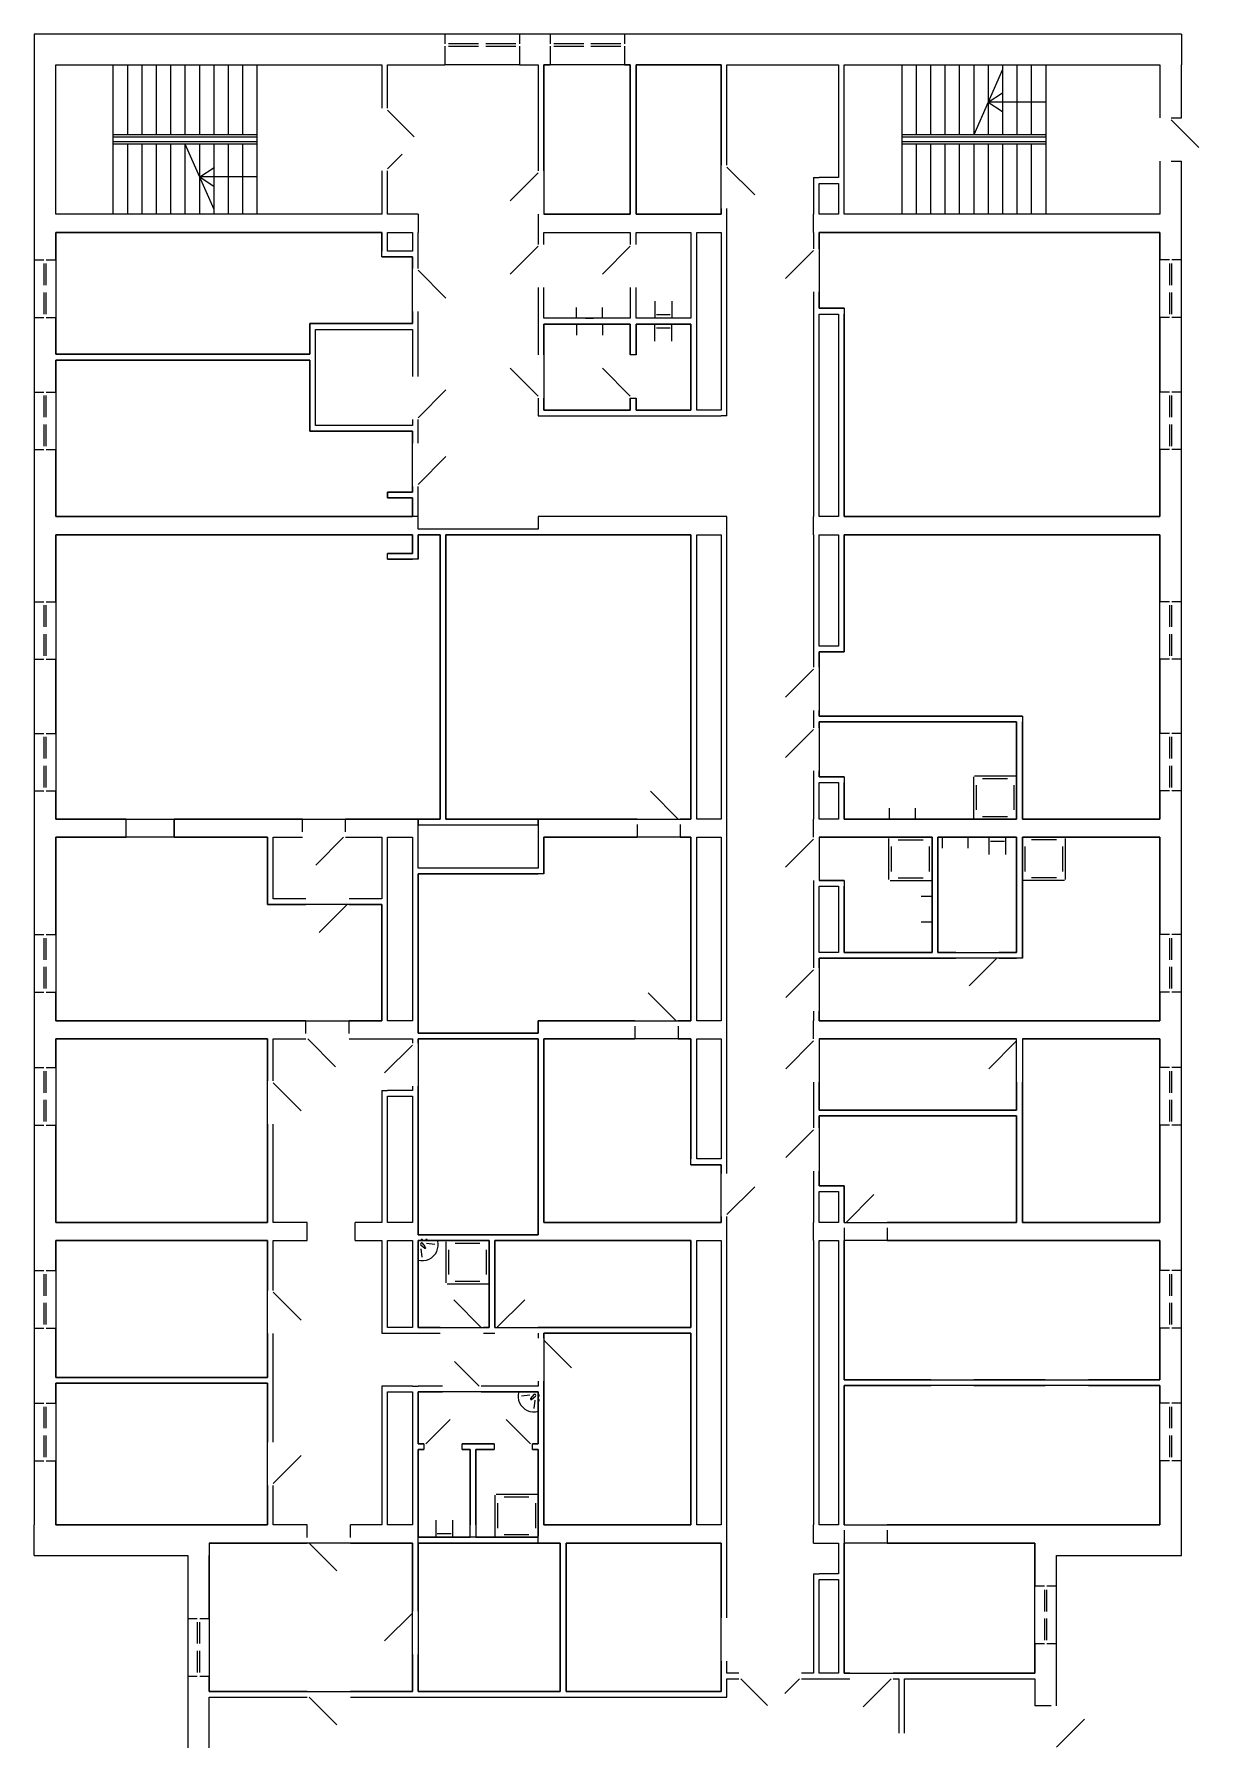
# Model space of a CAD drawing. Header units: millimetres. Extents: x 76266 to 164351, y 25374 to 87314.
# Drawn here: x 124336 to 148601, y 51784 to 87314 of the extents above; entities that cross this region are included whole.
import ezdxf

# ---------------------------------------------------------------- set-up
doc = ezdxf.new("R2010")
doc.units = ezdxf.units.MM
doc.header["$MEASUREMENT"] = 0
for name, color, linetype, lineweight in [('Новый_0_Ном._пера__255', 255, 'Continuous', 18), ('Новый_0_Ном._пера__7', 7, 'Continuous', 18), ('Новый_0_Ном._пера__8', 8, 'Continuous', 18)]:
    doc.layers.add(name, color=color, linetype=linetype, lineweight=lineweight)

msp = doc.modelspace()

# ---------------------------------------------------------------- linework, layer by layer
at = {"layer": 'Новый_0_Ном._пера__255', "color": 255, "linetype": 'Continuous', "lineweight": 18, "flags": 128}
for points in [[(134957, 86674), (134957, 83564), (136755, 83564), (136755, 86674)], [(136875, 86674), (136875, 83564), (138650, 83564), (138650, 86674)], [(124786, 83184), (124786, 80644), (130077, 80644), (130077, 81284), (132217, 81284), (132217, 82674), (131577, 82674), (131577, 83184)], [(147786, 77264), (147786, 83184), (140690, 83184), (140690, 81603), (141210, 81603), (141210, 77264)], [(134957, 81274), (134957, 79484), (136755, 79484), (136755, 79734), (136875, 79734), (136875, 79484), (138020, 79484), (138020, 81274), (136875, 81274), (136875, 80634), (136755, 80634), (136755, 81274)], [(124786, 80524), (124786, 77264), (132217, 77264), (132217, 77654), (131697, 77654), (131697, 77774), (132217, 77774), (132217, 79044), (130077, 79044), (130077, 80524)], [(132795, 70964), (132795, 76884), (132337, 76884), (132337, 76374), (131697, 76374), (131697, 76494), (132217, 76494), (132217, 76884), (124786, 76884), (124786, 70964), (132337, 70964)], [(138020, 70964), (138020, 76884), (134837, 76884), (132915, 76884), (132915, 70964), (134837, 70964)], [(147786, 70964), (147786, 76884), (141210, 76884), (141210, 74448), (140690, 74448), (140690, 73106), (144925, 73106), (144925, 70964)], [(140690, 72986), (140690, 71846), (141210, 71846), (141210, 70964), (144805, 70964), (144805, 72986)], [(131577, 66764), (131577, 69181), (129199, 69181), (129199, 70584), (124786, 70584), (124786, 66764)], [(132337, 69824), (132337, 66764), (132337, 66504), (134837, 66504), (134837, 66764), (138020, 66764), (138020, 70584), (134957, 70584), (134957, 69824)], [(141210, 69684), (141210, 68184), (143045, 68184), (143045, 70584), (140690, 70584), (140690, 69684)], [(144925, 70584), (144925, 68064), (140690, 68064), (140690, 66764), (147786, 66764), (147786, 70584)], [(143165, 70584), (143165, 68184), (144805, 68184), (144805, 70584)], [(124786, 66384), (124786, 62564), (129199, 62564), (129199, 66384)], [(132337, 66384), (132337, 62304), (134837, 62304), (134837, 66384)], [(134957, 66384), (134957, 62564), (138650, 62564), (138650, 63764), (138020, 63764), (138020, 66384)], [(144805, 64903), (144805, 66384), (140690, 66384), (140690, 64903)], [(144925, 66384), (144925, 62564), (147786, 62564), (147786, 66384)], [(144805, 62564), (144805, 64783), (140690, 64783), (140690, 63324), (141210, 63324), (141210, 62564)], [(124786, 62184), (124786, 59334), (129199, 59334), (129199, 62184)], [(132337, 62184), (132337, 60372), (133817, 60372), (133817, 62184)], [(138020, 60372), (138020, 62184), (134957, 62184), (133937, 62184), (133937, 60372)], [(147786, 59284), (147786, 62184), (141210, 62184), (141210, 59284)], [(134957, 60252), (134957, 56264), (138020, 56264), (138020, 60252)], [(124786, 59214), (124786, 56264), (127986, 56264), (129199, 56264), (129199, 59214)], [(132337, 59033), (132337, 57950), (132457, 57950), (132457, 57830), (132337, 57830), (132337, 56004), (133420, 56004), (133420, 57830), (133257, 57830), (133257, 57950), (133917, 57950), (133917, 57830), (133540, 57830), (133540, 56004), (134837, 56004), (134837, 57830), (134717, 57830), (134717, 57950), (134837, 57950), (134837, 59033)], [(147786, 56264), (147786, 59164), (141210, 59164), (141210, 56264), (145186, 56264)], [(127986, 55884), (127986, 52794), (132217, 52794), (132217, 55884)], [(135298, 52794), (135298, 55884), (134837, 55884), (132337, 55884), (132337, 52794)], [(135418, 55884), (135418, 52794), (138650, 52794), (138650, 55884)], [(141210, 55884), (141210, 53174), (145186, 53174), (145186, 55884)]]:
    msp.add_lwpolyline(points, close=True, dxfattribs=at)
at = {"layer": 'Новый_0_Ном._пера__7', "color": 7, "linetype": 'Continuous', "lineweight": 18}
for p, q in [((132895, 87314), (132895, 87114)), ((134445, 87314), (132895, 87314)), ((132895, 87314), (132895, 87114)), ((132895, 87064), (132895, 86674)), ((132895, 87064), (132895, 86674)), ((133595, 87114), (132970, 87114)), ((132970, 87064), (133595, 87064)), ((134370, 87114), (133745, 87114)), ((133745, 87064), (134370, 87064)), ((134445, 87314), (134445, 87114)), ((134445, 87314), (134445, 87114)), ((134445, 87064), (134445, 86674)), ((134445, 87064), (134445, 86674)), ((135085, 87314), (135085, 87114)), ((136635, 87314), (135085, 87314)), ((135085, 87314), (135085, 87114)), ((135085, 87064), (135085, 86674)), ((135085, 87064), (135085, 86674)), ((135785, 87114), (135160, 87114)), ((135160, 87064), (135785, 87064)), ((136560, 87114), (135935, 87114)), ((135935, 87064), (136560, 87064)), ((136635, 87314), (136635, 87114)), ((136635, 87314), (136635, 87114)), ((136635, 87064), (136635, 86674)), ((136635, 87064), (136635, 86674)), ((125986, 83564), (125986, 86674)), ((126286, 85219), (126286, 86674)), ((126286, 85219), (126286, 86579)), ((126586, 85219), (126586, 86674)), ((126586, 85219), (126586, 86579)), ((126886, 85219), (126886, 86674)), ((127186, 85219), (127186, 86674)), ((127186, 85219), (127186, 86579)), ((127486, 85219), (127486, 86674)), ((127786, 85219), (127786, 86674)), ((128086, 85219), (128086, 86674)), ((128386, 85219), (128386, 86674)), ((128386, 85219), (128386, 86579)), ((128686, 85219), (128686, 86674)), ((128986, 83564), (128986, 86674)), ((134445, 86674), (132895, 86674)), ((136635, 86674), (135085, 86674)), ((142410, 86674), (142410, 83564)), ((142710, 86674), (142710, 85219)), ((142710, 86579), (142710, 85219)), ((143010, 86674), (143010, 85219)), ((143010, 86579), (143010, 85219)), ((143310, 86674), (143310, 85219)), ((143610, 86674), (143610, 85219)), ((143610, 86579), (143610, 85219)), ((143910, 86674), (143910, 85219)), ((144510, 86579), (143910, 85219)), ((144210, 86674), (144210, 85219)), ((144510, 86674), (144510, 85219)), ((144810, 86674), (144810, 85219)), ((144810, 86579), (144810, 85219)), ((145110, 86674), (145110, 85219)), ((145410, 86674), (145410, 83564)), ((144210, 85899), (144510, 86094)), ((131697, 85729), (132254, 85172)), ((145410, 85899), (144210, 85899)), ((144210, 85899), (144510, 85703)), ((148021, 85569), (148236, 85569)), ((148021, 85569), (148236, 85569)), ((148021, 85569), (148236, 85569)), ((148021, 85529), (148601, 84949)), ((128986, 85219), (125986, 85219)), ((128986, 85169), (125986, 85169)), ((128986, 85069), (125986, 85069)), ((128986, 85019), (125986, 85019)), ((126286, 83659), (126286, 85019)), ((126286, 83564), (126286, 85019)), ((126586, 83659), (126586, 85019)), ((126586, 83564), (126586, 85019)), ((126886, 83564), (126886, 85019)), ((127186, 83659), (127186, 85019)), ((127186, 83564), (127186, 85019)), ((127486, 83564), (127486, 85019)), ((128086, 83659), (127486, 85019)), ((127786, 83564), (127786, 85019)), ((128086, 83564), (128086, 85019)), ((128386, 83659), (128386, 85019)), ((128386, 83564), (128386, 85019)), ((128686, 83564), (128686, 85019)), ((145410, 85219), (142410, 85219)), ((145410, 85169), (142410, 85169)), ((145410, 85069), (142410, 85069)), ((145410, 85019), (142410, 85019)), ((142710, 85019), (142710, 83659)), ((142710, 85019), (142710, 83564)), ((143010, 85019), (143010, 83659)), ((143010, 85019), (143010, 83564)), ((143310, 85019), (143310, 83564)), ((143610, 85019), (143610, 83659)), ((143610, 85019), (143610, 83564)), ((143910, 85019), (143910, 83564)), ((144210, 85019), (144210, 83564)), ((144510, 85019), (144510, 83564)), ((144810, 85019), (144810, 83659)), ((144810, 85019), (144810, 83564)), ((145110, 85019), (145110, 83564)), ((131697, 84509), (132002, 84814)), ((148021, 84669), (148236, 84669)), ((148021, 84669), (148236, 84669)), ((148021, 84669), (148236, 84669)), ((127786, 84339), (128086, 84534)), ((128986, 84339), (127786, 84339)), ((127786, 84339), (128086, 84143)), ((134837, 84424), (134257, 83844)), ((138770, 84544), (139350, 83964)), ((138770, 83184), (138770, 83564)), ((138770, 83184), (138770, 83564)), ((140570, 83184), (140570, 83564)), ((140570, 83184), (140570, 83564)), ((134837, 82894), (134257, 82314)), ((136755, 82894), (136175, 82314)), ((140570, 82804), (139990, 82224)), ((124336, 82609), (124536, 82609)), ((124336, 82609), (124336, 81409)), ((124336, 82609), (124536, 82609)), ((124536, 82534), (124536, 82084)), ((124586, 82609), (124786, 82609)), ((124586, 82609), (124786, 82609)), ((124586, 82084), (124586, 82534)), ((124786, 82609), (124786, 81409)), ((147986, 82609), (147786, 82609)), ((147786, 81409), (147786, 82609)), ((147986, 82609), (147786, 82609)), ((147986, 82534), (147986, 82084)), ((148236, 82609), (148036, 82609)), ((148236, 82609), (148036, 82609)), ((148036, 82084), (148036, 82534)), ((148236, 81409), (148236, 82609)), ((132337, 82394), (132916, 81814)), ((124536, 81934), (124536, 81484)), ((124586, 81484), (124586, 81934)), ((137269, 81750), (137269, 81394)), ((137619, 81750), (137619, 81394)), ((147986, 81934), (147986, 81484)), ((148036, 81484), (148036, 81934)), ((124336, 81409), (124536, 81409)), ((124336, 81409), (124536, 81409)), ((124586, 81409), (124786, 81409)), ((124586, 81409), (124786, 81409)), ((135636, 81394), (135636, 81622)), ((136176, 81394), (135636, 81394)), ((135821, 81394), (135991, 81394)), ((136176, 81394), (136176, 81622)), ((137619, 81394), (137269, 81394)), ((137299, 81472), (137589, 81472)), ((147986, 81409), (147786, 81409)), ((147986, 81409), (147786, 81409)), ((148236, 81409), (148036, 81409)), ((148236, 81409), (148036, 81409)), ((136176, 81274), (135636, 81274)), ((135636, 81274), (135636, 81045)), ((135821, 81274), (135991, 81274)), ((136176, 81274), (136176, 81045)), ((137619, 81274), (137269, 81274)), ((137269, 80918), (137269, 81274)), ((137299, 81196), (137589, 81196)), ((137619, 80918), (137619, 81274)), ((134837, 79774), (134257, 80354)), ((136755, 79774), (136175, 80354)), ((124336, 79859), (124536, 79859)), ((124336, 79859), (124336, 78659)), ((124336, 79859), (124536, 79859)), ((124536, 79784), (124536, 79334)), ((124586, 79859), (124786, 79859)), ((124586, 79859), (124786, 79859)), ((124586, 79334), (124586, 79784)), ((124786, 79859), (124786, 78659)), ((132337, 79324), (132916, 79904)), ((147986, 79859), (147786, 79859)), ((147786, 78659), (147786, 79859)), ((147986, 79859), (147786, 79859)), ((147986, 79784), (147986, 79334)), ((148236, 79859), (148036, 79859)), ((148236, 79859), (148036, 79859)), ((148036, 79334), (148036, 79784)), ((148236, 78659), (148236, 79859)), ((124536, 79184), (124536, 78734)), ((124586, 78734), (124586, 79184)), ((147986, 79184), (147986, 78734)), ((148036, 78734), (148036, 79184)), ((124336, 78659), (124536, 78659)), ((124336, 78659), (124536, 78659)), ((124586, 78659), (124786, 78659)), ((124586, 78659), (124786, 78659)), ((147986, 78659), (147786, 78659)), ((147986, 78659), (147786, 78659)), ((148236, 78659), (148036, 78659)), ((148236, 78659), (148036, 78659)), ((132337, 77934), (132916, 78514)), ((138770, 76884), (138770, 77264)), ((138770, 76884), (138770, 77264)), ((140570, 76884), (140570, 77264)), ((140570, 76884), (140570, 77264)), ((132795, 76114), (132795, 72134)), ((132915, 72134), (132915, 76114)), ((124336, 75491), (124536, 75491)), ((124336, 75491), (124336, 74291)), ((124336, 75491), (124536, 75491)), ((124536, 75416), (124536, 74966)), ((124586, 75491), (124786, 75491)), ((124586, 75491), (124786, 75491)), ((124586, 74966), (124586, 75416)), ((124786, 75491), (124786, 74291)), ((147986, 75491), (147786, 75491)), ((147786, 74291), (147786, 75491)), ((147986, 75491), (147786, 75491)), ((147986, 75416), (147986, 74966)), ((148236, 75491), (148036, 75491)), ((148236, 75491), (148036, 75491)), ((148036, 74966), (148036, 75416)), ((148236, 74291), (148236, 75491)), ((124536, 74816), (124536, 74366)), ((124586, 74366), (124586, 74816)), ((147986, 74816), (147986, 74366)), ((148036, 74366), (148036, 74816)), ((124336, 74291), (124536, 74291)), ((124336, 74291), (124536, 74291)), ((124586, 74291), (124786, 74291)), ((124586, 74291), (124786, 74291)), ((147986, 74291), (147786, 74291)), ((147986, 74291), (147786, 74291)), ((148236, 74291), (148036, 74291)), ((148236, 74291), (148036, 74291)), ((140570, 74086), (139990, 73506)), ((124336, 72749), (124536, 72749)), ((124336, 72749), (124336, 71549)), ((124336, 72749), (124536, 72749)), ((124536, 72674), (124536, 72224)), ((124586, 72749), (124786, 72749)), ((124586, 72749), (124786, 72749)), ((124586, 72224), (124586, 72674)), ((124786, 72749), (124786, 71549)), ((140570, 72826), (139990, 72246)), ((147986, 72749), (147786, 72749)), ((147786, 71549), (147786, 72749)), ((147986, 72749), (147786, 72749)), ((147986, 72674), (147986, 72224)), ((148236, 72749), (148036, 72749)), ((148236, 72749), (148036, 72749)), ((148036, 72224), (148036, 72674)), ((148236, 71549), (148236, 72749)), ((124536, 72074), (124536, 71624)), ((124586, 71624), (124586, 72074)), ((147986, 72074), (147986, 71624)), ((148036, 71624), (148036, 72074)), ((124336, 71549), (124536, 71549)), ((124336, 71549), (124536, 71549)), ((124586, 71549), (124786, 71549)), ((124586, 71549), (124786, 71549)), ((137756, 70964), (137176, 71544)), ((147986, 71549), (147786, 71549)), ((147986, 71549), (147786, 71549)), ((148236, 71549), (148036, 71549)), ((148236, 71549), (148036, 71549)), ((142156, 70964), (142156, 71192)), ((142696, 70964), (142696, 71192)), ((126251, 70584), (126251, 70964)), ((126251, 70584), (126251, 70964)), ((126251, 70964), (127251, 70964)), ((126251, 70584), (126251, 70964)), ((127251, 70584), (127251, 70964)), ((127251, 70584), (127251, 70964)), ((127251, 70964), (127251, 70584)), ((129925, 70699), (129925, 70964)), ((129925, 70699), (129925, 70964)), ((129925, 70699), (129925, 70964)), ((130825, 70699), (130825, 70964)), ((130825, 70699), (130825, 70964)), ((130825, 70699), (130825, 70964)), ((136896, 70849), (136896, 70584)), ((136896, 70849), (136896, 70584)), ((136896, 70849), (136896, 70584)), ((137796, 70849), (137796, 70584)), ((137796, 70849), (137796, 70584)), ((137796, 70849), (137796, 70584)), ((138770, 70584), (138770, 70964)), ((138770, 70584), (138770, 70964)), ((140570, 70584), (140570, 70964)), ((140570, 70584), (140570, 70964)), ((142156, 70964), (142696, 70964)), ((142511, 70964), (142341, 70964)), ((127251, 70584), (126251, 70584)), ((130785, 70584), (130205, 70004)), ((140570, 70544), (139990, 69964)), ((143790, 70584), (143250, 70584)), ((143250, 70584), (143250, 70355)), ((143435, 70584), (143605, 70584)), ((143790, 70584), (143790, 70355)), ((144580, 70584), (144230, 70584)), ((144230, 70228), (144230, 70584)), ((144260, 70506), (144550, 70506)), ((144580, 70228), (144580, 70584)), ((143045, 69353), (142817, 69353)), ((143045, 68813), (143045, 69353)), ((130858, 69181), (130278, 68601)), ((143045, 69168), (143045, 68998)), ((143045, 68813), (142817, 68813)), ((124336, 68559), (124536, 68559)), ((124336, 68559), (124336, 67359)), ((124336, 68559), (124536, 68559)), ((124536, 68484), (124536, 68034)), ((124586, 68559), (124786, 68559)), ((124586, 68559), (124786, 68559)), ((124586, 68034), (124586, 68484)), ((124786, 68559), (124786, 67359)), ((147986, 68559), (147786, 68559)), ((147786, 67359), (147786, 68559)), ((147986, 68559), (147786, 68559)), ((147986, 68484), (147986, 68034)), ((148236, 68559), (148036, 68559)), ((148236, 68559), (148036, 68559)), ((148036, 68034), (148036, 68484)), ((148236, 67359), (148236, 68559)), ((124536, 67884), (124536, 67434)), ((124586, 67434), (124586, 67884)), ((144395, 68069), (143815, 67489)), ((147986, 67884), (147986, 67434)), ((148036, 67434), (148036, 67884)), ((140575, 67824), (139995, 67244)), ((124336, 67359), (124536, 67359)), ((124336, 67359), (124536, 67359)), ((124586, 67359), (124786, 67359)), ((124586, 67359), (124786, 67359)), ((137710, 66764), (137130, 67344)), ((147986, 67359), (147786, 67359)), ((147986, 67359), (147786, 67359)), ((148236, 67359), (148036, 67359)), ((148236, 67359), (148036, 67359)), ((129998, 66499), (129998, 66764)), ((129998, 66499), (129998, 66764)), ((129998, 66499), (129998, 66764)), ((130898, 66499), (130898, 66764)), ((130898, 66499), (130898, 66764)), ((130898, 66499), (130898, 66764)), ((136850, 66649), (136850, 66384)), ((136850, 66649), (136850, 66384)), ((136850, 66649), (136850, 66384)), ((137750, 66649), (137750, 66384)), ((137750, 66649), (137750, 66384)), ((137750, 66649), (137750, 66384)), ((138770, 66384), (138770, 66764)), ((138770, 66384), (138770, 66764)), ((140570, 66384), (140570, 66764)), ((140570, 66384), (140570, 66764)), ((130038, 66384), (130618, 65804)), ((132217, 66257), (131637, 65677)), ((140575, 66344), (139995, 65764)), ((144805, 66344), (144225, 65764)), ((124336, 65789), (124536, 65789)), ((124336, 65789), (124336, 64589)), ((124336, 65789), (124536, 65789)), ((124586, 65789), (124786, 65789)), ((124586, 65789), (124786, 65789)), ((124786, 65789), (124786, 64589)), ((147986, 65789), (147786, 65789)), ((147786, 64589), (147786, 65789)), ((147986, 65789), (147786, 65789)), ((148236, 65789), (148036, 65789)), ((148236, 65789), (148036, 65789)), ((148236, 64589), (148236, 65789)), ((124536, 65714), (124536, 65264)), ((124586, 65264), (124586, 65714)), ((129319, 65468), (129899, 64888)), ((147986, 65714), (147986, 65264)), ((148036, 65264), (148036, 65714)), ((124536, 65114), (124536, 64664)), ((124586, 64664), (124586, 65114)), ((147986, 65114), (147986, 64664)), ((148036, 64664), (148036, 65114)), ((124336, 64589), (124536, 64589)), ((124336, 64589), (124536, 64589)), ((124586, 64589), (124786, 64589)), ((124586, 64589), (124786, 64589)), ((140575, 64493), (139995, 63914)), ((147986, 64589), (147786, 64589)), ((147986, 64589), (147786, 64589)), ((148236, 64589), (148036, 64589)), ((148236, 64589), (148036, 64589)), ((138770, 62724), (139350, 63304)), ((141250, 62564), (141830, 63144)), ((130027, 62184), (130027, 62564)), ((130027, 62184), (130027, 62564)), ((131027, 62184), (131027, 62564)), ((131027, 62184), (131027, 62564)), ((138770, 62184), (138770, 62564)), ((138770, 62184), (138770, 62564)), ((140570, 62184), (140570, 62564)), ((140570, 62184), (140570, 62564)), ((141210, 62449), (141210, 62184)), ((141210, 62449), (141210, 62184)), ((141210, 62449), (141210, 62184)), ((142110, 62449), (142110, 62184)), ((142110, 62449), (142110, 62184)), ((142110, 62449), (142110, 62184)), ((132417, 61836), (132400, 62010)), ((132685, 62103), (132510, 62120)), ((124336, 61559), (124536, 61559)), ((124336, 61559), (124336, 60359)), ((124336, 61559), (124536, 61559)), ((124536, 61484), (124536, 61034)), ((124586, 61559), (124786, 61559)), ((124586, 61559), (124786, 61559)), ((124586, 61034), (124586, 61484)), ((124786, 61559), (124786, 60359)), ((147986, 61559), (147786, 61559)), ((147786, 60359), (147786, 61559)), ((147986, 61559), (147786, 61559)), ((147986, 61484), (147986, 61034)), ((148236, 61559), (148036, 61559)), ((148236, 61559), (148036, 61559)), ((148036, 61034), (148036, 61484)), ((148236, 60359), (148236, 61559)), ((124536, 60884), (124536, 60434)), ((124586, 60434), (124586, 60884)), ((129319, 61107), (129899, 60528)), ((133657, 60367), (133077, 60947)), ((133977, 60372), (134556, 60952)), ((147986, 60884), (147986, 60434)), ((148036, 60434), (148036, 60884)), ((124336, 60359), (124536, 60359)), ((124336, 60359), (124536, 60359)), ((124586, 60359), (124786, 60359)), ((124586, 60359), (124786, 60359)), ((134952, 60113), (135531, 59533)), ((147986, 60359), (147786, 60359)), ((147986, 60359), (147786, 60359)), ((148236, 60359), (148036, 60359)), ((148236, 60359), (148036, 60359)), ((133607, 59153), (133097, 59662)), ((143014, 59284), (146302, 59284)), ((146302, 59164), (143014, 59164)), ((124336, 58799), (124536, 58799)), ((124336, 58799), (124336, 57599)), ((124336, 58799), (124536, 58799)), ((124536, 58724), (124536, 58274)), ((124586, 58799), (124786, 58799)), ((124586, 58799), (124786, 58799)), ((124586, 58274), (124586, 58724)), ((124786, 58799), (124786, 57599)), ((134488, 58952), (134663, 58969)), ((134756, 58684), (134773, 58859)), ((147986, 58799), (147786, 58799)), ((147786, 57599), (147786, 58799)), ((147986, 58799), (147786, 58799)), ((147986, 58724), (147986, 58274)), ((148236, 58799), (148036, 58799)), ((148236, 58799), (148036, 58799)), ((148036, 58274), (148036, 58724)), ((148236, 57599), (148236, 58799)), ((132497, 57950), (133006, 58459)), ((134677, 57950), (134167, 58459)), ((124536, 58124), (124536, 57674)), ((124586, 57674), (124586, 58124)), ((147986, 58124), (147986, 57674)), ((148036, 57674), (148036, 58124)), ((124336, 57599), (124536, 57599)), ((124336, 57599), (124536, 57599)), ((124586, 57599), (124786, 57599)), ((124586, 57599), (124786, 57599)), ((129319, 57125), (129899, 57704)), ((147986, 57599), (147786, 57599)), ((147986, 57599), (147786, 57599)), ((148236, 57599), (148036, 57599)), ((148236, 57599), (148036, 57599)), ((130027, 55999), (130027, 56264)), ((130027, 55999), (130027, 56264)), ((130027, 55999), (130027, 56264)), ((130927, 55999), (130927, 56264)), ((130927, 55999), (130927, 56264)), ((130927, 55999), (130927, 56264)), ((132337, 55884), (132337, 56264)), ((132337, 55884), (132337, 56264)), ((132703, 56360), (132703, 56004)), ((133053, 56360), (133053, 56004)), ((134837, 55884), (134837, 56264)), ((134837, 55884), (134837, 56264)), ((138770, 55884), (138770, 56264)), ((138770, 55884), (138770, 56264)), ((140570, 55884), (140570, 56264)), ((140570, 55884), (140570, 56264)), ((141210, 56149), (141210, 55884)), ((141210, 56149), (141210, 55884)), ((141210, 56149), (141210, 55884)), ((142110, 56149), (142110, 55884)), ((142110, 56149), (142110, 55884)), ((142110, 56149), (142110, 55884)), ((130067, 55884), (130646, 55304)), ((133053, 56004), (132703, 56004)), ((132734, 56082), (133023, 56082)), ((145386, 54984), (145186, 54984)), ((145186, 53784), (145186, 54984)), ((145386, 54984), (145186, 54984)), ((145386, 54909), (145386, 54459)), ((145636, 54984), (145436, 54984)), ((145636, 54984), (145436, 54984)), ((145436, 54459), (145436, 54909)), ((145636, 53784), (145636, 54984)), ((132217, 54424), (131637, 53844)), ((127536, 54314), (127736, 54314)), ((127536, 54314), (127536, 53114)), ((127536, 54314), (127736, 54314)), ((127736, 54239), (127736, 53789)), ((127786, 54314), (127986, 54314)), ((127786, 54314), (127986, 54314)), ((127786, 53789), (127786, 54239)), ((127986, 54314), (127986, 53114)), ((145386, 54309), (145386, 53859)), ((145436, 53859), (145436, 54309)), ((145386, 53784), (145186, 53784)), ((145386, 53784), (145186, 53784)), ((145636, 53784), (145436, 53784)), ((145636, 53784), (145436, 53784)), ((127736, 53639), (127736, 53189)), ((127786, 53189), (127786, 53639)), ((127536, 53114), (127736, 53114)), ((127536, 53114), (127736, 53114)), ((127786, 53114), (127986, 53114)), ((127786, 53114), (127986, 53114)), ((139060, 53054), (139617, 52497)), ((140280, 53054), (139975, 52748)), ((142190, 53054), (141610, 52474)), ((130067, 52674), (130646, 52094)), ((145521, 52494), (145186, 52494)), ((145521, 52494), (145186, 52494)), ((145521, 52494), (145186, 52494)), ((145636, 51634), (146216, 52214))]:
    msp.add_line(p, q, dxfattribs=at)
for points in [[(124336, 87314), (124336, 86674)], [(132895, 87314), (124336, 87314)], [(135085, 87314), (134445, 87314)], [(148236, 87314), (136635, 87314)], [(148236, 87314), (148236, 86674)], [(124336, 86674), (124336, 82609)], [(124786, 83564), (124786, 86674)], [(124786, 86674), (131577, 86674)], [(131577, 86674), (131577, 85769)], [(131697, 86674), (132895, 86674)], [(131697, 85769), (131697, 86674)], [(134445, 86674), (134837, 86674)], [(134837, 86674), (134837, 84464)], [(134957, 86674), (135085, 86674)], [(134957, 84464), (134957, 86674)], [(136635, 86674), (136755, 86674)], [(136755, 86674), (136755, 83564)], [(136875, 86674), (138650, 86674)], [(136875, 83564), (136875, 86674)], [(138650, 86674), (138650, 84584)], [(138770, 86674), (141090, 86674)], [(138770, 84584), (138770, 86674)], [(141090, 86674), (141090, 84324)], [(141210, 86674), (147786, 86674)], [(141210, 83564), (141210, 86674)], [(147786, 86674), (147786, 85569)], [(148236, 85569), (148236, 86674)], [(147786, 84669), (147786, 83564)], [(148236, 82609), (148236, 84669)], [(131577, 84469), (131577, 83564)], [(131697, 83564), (131697, 84469)], [(140570, 84324), (140690, 84324)], [(140570, 84324), (140570, 83564)], [(141090, 84324), (140690, 84324)], [(140690, 83564), (140690, 84204)], [(140690, 84204), (141090, 84204)], [(141090, 84204), (141090, 83564)], [(131577, 83564), (124786, 83564)], [(132337, 83564), (131697, 83564)], [(132337, 83564), (132337, 83184)], [(134837, 83564), (134837, 82934)], [(136755, 83564), (134957, 83564)], [(138650, 83564), (136875, 83564)], [(138650, 83684), (138650, 83564)], [(138770, 83564), (138770, 83684)], [(141090, 83564), (140690, 83564)], [(147786, 83564), (141210, 83564)], [(124786, 82609), (124786, 83184)], [(124786, 83184), (131577, 83184)], [(131577, 83184), (131577, 82794)], [(131697, 83184), (132217, 83184)], [(131697, 82794), (131697, 83184)], [(132217, 83184), (132217, 82794)], [(132337, 82434), (132337, 83184)], [(134957, 83184), (136755, 83184)], [(134957, 82934), (134957, 83184)], [(136755, 83184), (136755, 82934)], [(136875, 83184), (138020, 83184)], [(136875, 82934), (136875, 83184)], [(138020, 83184), (138020, 81394)], [(138140, 79484), (138140, 83184)], [(138140, 83184), (138650, 83184)], [(138650, 83184), (138650, 79484)], [(138770, 79364), (138770, 83184)], [(140570, 83184), (140570, 82844)], [(140690, 83184), (147786, 83184)], [(140690, 82844), (140690, 83184)], [(147786, 83184), (147786, 82609)], [(131577, 82674), (131577, 82794)], [(132217, 82794), (131697, 82794)], [(131577, 82674), (132217, 82674)], [(132217, 82674), (132217, 82434)], [(134837, 82034), (134837, 80634)], [(134957, 81394), (134957, 82034)], [(136755, 82034), (136755, 81394)], [(136875, 81394), (136875, 82034)], [(140570, 81944), (140570, 77264)], [(140690, 81603), (140690, 81944)], [(124336, 81409), (124336, 79859)], [(124786, 80644), (124786, 81409)], [(132217, 81534), (132217, 81284)], [(132337, 80184), (132337, 81534)], [(136755, 81394), (134957, 81394)], [(138020, 81394), (136875, 81394)], [(141210, 81603), (140690, 81603)], [(140690, 81483), (141090, 81483)], [(140690, 77264), (140690, 81483)], [(141090, 81483), (141090, 77264)], [(141210, 81603), (141210, 81483)], [(141210, 77264), (141210, 81483)], [(147786, 81409), (147786, 79859)], [(148236, 79859), (148236, 81409)], [(130077, 81284), (130077, 81164)], [(132217, 81284), (130077, 81284)], [(130077, 81164), (130077, 80644)], [(130197, 81164), (132217, 81164)], [(130197, 79164), (130197, 81164)], [(132217, 81164), (132217, 80184)], [(134957, 80634), (134957, 81274)], [(134957, 81274), (136755, 81274)], [(136755, 81274), (136755, 80634)], [(136875, 81274), (138020, 81274)], [(136875, 80634), (136875, 81274)], [(138020, 81274), (138020, 79484)], [(130077, 80644), (124786, 80644)], [(124786, 79859), (124786, 80524)], [(124786, 80524), (130077, 80524)], [(130077, 80524), (130077, 79044)], [(134837, 79734), (134837, 79364)], [(134957, 79484), (134957, 79734)], [(136755, 79734), (136755, 79484)], [(136875, 79484), (136875, 79734)], [(132217, 79284), (132217, 79164)], [(132337, 78794), (132337, 79284)], [(134837, 79364), (134957, 79364)], [(136755, 79484), (134957, 79484)], [(134957, 79364), (138650, 79364)], [(138020, 79484), (136875, 79484)], [(138650, 79484), (138140, 79484)], [(138770, 79364), (138650, 79364)], [(130077, 79044), (130197, 79044)], [(132217, 79164), (130197, 79164)], [(130197, 79044), (132217, 79044)], [(132217, 79044), (132217, 78794)], [(124336, 78659), (124336, 75491)], [(124786, 77264), (124786, 78659)], [(147786, 78659), (147786, 77264)], [(148236, 75491), (148236, 78659)], [(132217, 77894), (132217, 77774)], [(132337, 77264), (132337, 77894)], [(132217, 77774), (131697, 77774)], [(131697, 77774), (131697, 77654)], [(131697, 77654), (132217, 77654)], [(132217, 77654), (132217, 77264)], [(132337, 77264), (124786, 77264)], [(132337, 77264), (132217, 77264)], [(132337, 77004), (132337, 77264)], [(138770, 77264), (134837, 77264)], [(134837, 77264), (134837, 77004)], [(141090, 77264), (140690, 77264)], [(147786, 77264), (141210, 77264)], [(124786, 75491), (124786, 76884)], [(124786, 76884), (132217, 76884)], [(132217, 76884), (132217, 76494)], [(134837, 77004), (132337, 77004)], [(132337, 76884), (132795, 76884)], [(132337, 76374), (132337, 76884)], [(132795, 76884), (132795, 76114)], [(132915, 76114), (132915, 76884)], [(132915, 76884), (134837, 76884)], [(134837, 76884), (138020, 76884)], [(138020, 76884), (138020, 70964)], [(138140, 76884), (138650, 76884)], [(138140, 70964), (138140, 76884)], [(138650, 76884), (138650, 70964)], [(138770, 70964), (138770, 76884)], [(140570, 76884), (140570, 74126)], [(140690, 76884), (141090, 76884)], [(140690, 74568), (140690, 76884)], [(141090, 76884), (141090, 74568)], [(141210, 76884), (147786, 76884)], [(141210, 74568), (141210, 76884)], [(147786, 76884), (147786, 75491)], [(132217, 76494), (131697, 76494)], [(131697, 76374), (131697, 76494)], [(131697, 76374), (132217, 76374)], [(132337, 76374), (132217, 76374)], [(132795, 75214), (132795, 74574)], [(132915, 74574), (132915, 75214)], [(124336, 74291), (124336, 72749)], [(124786, 72749), (124786, 74291)], [(141090, 74568), (140690, 74568)], [(140690, 74448), (141210, 74448)], [(140690, 74126), (140690, 74448)], [(141210, 74448), (141210, 74568)], [(147786, 74291), (147786, 72749)], [(148236, 72749), (148236, 74291)], [(132795, 73674), (132795, 73034)], [(132915, 73034), (132915, 73674)], [(140570, 73226), (140570, 72866)], [(140690, 73106), (140690, 73226)], [(144925, 73106), (140690, 73106)], [(140690, 72986), (144805, 72986)], [(140690, 72866), (140690, 72986)], [(144805, 72986), (144805, 70964)], [(144925, 73106), (144925, 72986)], [(144925, 70964), (144925, 72986)], [(132795, 72134), (132795, 70964)], [(132915, 70964), (132915, 72134)], [(140570, 71966), (140570, 70964)], [(140690, 71846), (140690, 71966)], [(141210, 71846), (140690, 71846)], [(141210, 71846), (141210, 71726)], [(124336, 71549), (124336, 68559)], [(124786, 70964), (124786, 71549)], [(140690, 71726), (141090, 71726)], [(140690, 70964), (140690, 71726)], [(141090, 71726), (141090, 70964)], [(141210, 70964), (141210, 71726)], [(147786, 71549), (147786, 70964)], [(148236, 68559), (148236, 71549)], [(126251, 70964), (124786, 70964)], [(129925, 70964), (127251, 70964)], [(132337, 70964), (130825, 70964)], [(132337, 70584), (132337, 70964)], [(132795, 70964), (132337, 70964)], [(132337, 70964), (132337, 70844)], [(132337, 70844), (134837, 70844)], [(134837, 70964), (132915, 70964)], [(134837, 70844), (134837, 70964)], [(134837, 70964), (134837, 70584)], [(136896, 70964), (134837, 70964)], [(138020, 70964), (137796, 70964)], [(138650, 70964), (138140, 70964)], [(141090, 70964), (140690, 70964)], [(144805, 70964), (141210, 70964)], [(147786, 70964), (144925, 70964)], [(124786, 68559), (124786, 70584)], [(124786, 70584), (126251, 70584)], [(127251, 70584), (129199, 70584)], [(129199, 70584), (129199, 69181)], [(129319, 70584), (129925, 70584)], [(129319, 69301), (129319, 70584)], [(130825, 70584), (131577, 70584)], [(131577, 70584), (131577, 69301)], [(131697, 70584), (132217, 70584)], [(131697, 66764), (131697, 70584)], [(132217, 70584), (132217, 66764)], [(132337, 69944), (132337, 70584)], [(134837, 70584), (134837, 69944)], [(134957, 69824), (134957, 70584)], [(134957, 70584), (136896, 70584)], [(137796, 70584), (138020, 70584)], [(138020, 70584), (138020, 66764)], [(138140, 66764), (138140, 70584)], [(138140, 70584), (138650, 70584)], [(138650, 70584), (138650, 66764)], [(138770, 66764), (138770, 70584)], [(140690, 70584), (143045, 70584)], [(143045, 70584), (143045, 68184)], [(143165, 68184), (143165, 70584)], [(143165, 70584), (144805, 70584)], [(144805, 70584), (144805, 68184)], [(144925, 70584), (147786, 70584)], [(144925, 68064), (144925, 70584)], [(147786, 70584), (147786, 68559)], [(134837, 69944), (132337, 69944)], [(132337, 66764), (132337, 69824)], [(132337, 69824), (134837, 69824)], [(134957, 69824), (134837, 69824)], [(140570, 69684), (140570, 67864)], [(141210, 69684), (140690, 69684)], [(141210, 69684), (141210, 69564)], [(129998, 69301), (129319, 69301)], [(131577, 69301), (130898, 69301)], [(140690, 69564), (141090, 69564)], [(140690, 68184), (140690, 69564)], [(141090, 69564), (141090, 68184)], [(141210, 68184), (141210, 69564)], [(129199, 69181), (129319, 69181)], [(129319, 69181), (129998, 69181)], [(130898, 69181), (131577, 69181)], [(131577, 69181), (131577, 66764)], [(141090, 68184), (140690, 68184)], [(140690, 68064), (143535, 68064)], [(140690, 67864), (140690, 68064)], [(143045, 68184), (141210, 68184)], [(143535, 68184), (143165, 68184)], [(144805, 68184), (144435, 68184)], [(144435, 68064), (144805, 68064)], [(144925, 68064), (144805, 68064)], [(124336, 67359), (124336, 65789)], [(124786, 66764), (124786, 67359)], [(147786, 67359), (147786, 66764)], [(148236, 65789), (148236, 67359)], [(140570, 66964), (140570, 66764)], [(140690, 66764), (140690, 66964)], [(129998, 66764), (124786, 66764)], [(131577, 66764), (130898, 66764)], [(132217, 66764), (131697, 66764)], [(132337, 66504), (132337, 66764)], [(134837, 66504), (132337, 66504)], [(134837, 66764), (134837, 66504)], [(136850, 66764), (134837, 66764)], [(138020, 66764), (137750, 66764)], [(138650, 66764), (138140, 66764)], [(147786, 66764), (140690, 66764)], [(124786, 65789), (124786, 66384)], [(124786, 66384), (129199, 66384)], [(129199, 66384), (129199, 65508)], [(129319, 66384), (129998, 66384)], [(129319, 65508), (129319, 66384)], [(130898, 66384), (132217, 66384)], [(132217, 66384), (132217, 66297)], [(132337, 66384), (134837, 66384)], [(132337, 66297), (132337, 66384)], [(134837, 66384), (134837, 62304)], [(134957, 62564), (134957, 66384)], [(134957, 66384), (136850, 66384)], [(137750, 66384), (138020, 66384)], [(138020, 66384), (138020, 63884)], [(138140, 66384), (138650, 66384)], [(138140, 63884), (138140, 66384)], [(138650, 66384), (138650, 63884)], [(138770, 63584), (138770, 66384)], [(140690, 66384), (144805, 66384)], [(144925, 66384), (147786, 66384)], [(147786, 66384), (147786, 65789)], [(132217, 65397), (132217, 65309)], [(132337, 62304), (132337, 65397)], [(140570, 65484), (140570, 64903)], [(140690, 64903), (140690, 65484)], [(144805, 65484), (144805, 64903)], [(144925, 62564), (144925, 65484)], [(131577, 65309), (131697, 65309)], [(131577, 65309), (131577, 62564)], [(132217, 65309), (131697, 65309)], [(131697, 62564), (131697, 65189)], [(131697, 65189), (132217, 65189)], [(132217, 65189), (132217, 62564)], [(140570, 64903), (140570, 64533)], [(144805, 64903), (140690, 64903)], [(140690, 64533), (140690, 64783)], [(140690, 64783), (144805, 64783)], [(144805, 64783), (144805, 62564)], [(124336, 64589), (124336, 61559)], [(124786, 62564), (124786, 64589)], [(129199, 64608), (129199, 62564)], [(129319, 62564), (129319, 64608)], [(147786, 64589), (147786, 62564)], [(148236, 61559), (148236, 64589)], [(138020, 63764), (138020, 63884)], [(138020, 63764), (138650, 63764)], [(138650, 63884), (138140, 63884)], [(138650, 63764), (138650, 63584)], [(140570, 63633), (140570, 62564)], [(140690, 63324), (140690, 63633)], [(141090, 63324), (140690, 63324)], [(141210, 63324), (141090, 63324)], [(141210, 62564), (141210, 63324)], [(140690, 62564), (140690, 63204)], [(140690, 63204), (141090, 63204)], [(141090, 63204), (141090, 62564)], [(129199, 62564), (124786, 62564)], [(130027, 62564), (129319, 62564)], [(131577, 62564), (131027, 62564)], [(132217, 62564), (131697, 62564)], [(138650, 62564), (134957, 62564)], [(138650, 62684), (138650, 62564)], [(138770, 62564), (138770, 62684)], [(141090, 62564), (140690, 62564)], [(144805, 62564), (142110, 62564)], [(147786, 62564), (144925, 62564)], [(124786, 61559), (124786, 62184)], [(124786, 62184), (129199, 62184)], [(129199, 62184), (129199, 61147)], [(129319, 62184), (130027, 62184)], [(129319, 61147), (129319, 62184)], [(131027, 62184), (131577, 62184)], [(131577, 62184), (131577, 60252)], [(131697, 62184), (132217, 62184)], [(131697, 60372), (131697, 62184)], [(132217, 62184), (132217, 60372)], [(134837, 62304), (132337, 62304)], [(132337, 60372), (132337, 62184)], [(132337, 62184), (133817, 62184)], [(133817, 62184), (133817, 60372)], [(133937, 60372), (133937, 62184)], [(133937, 62184), (134957, 62184)], [(134957, 62184), (138020, 62184)], [(138020, 62184), (138020, 60372)], [(138140, 62184), (138650, 62184)], [(138140, 56264), (138140, 62184)], [(138650, 62184), (138650, 56264)], [(138770, 56264), (138770, 62184)], [(140570, 62184), (140570, 56264)], [(140690, 62184), (141090, 62184)], [(140690, 56264), (140690, 62184)], [(141090, 62184), (141090, 56264)], [(141210, 59284), (141210, 62184)], [(142110, 62184), (147786, 62184)], [(147786, 62184), (147786, 61559)], [(124336, 60359), (124336, 58799)], [(124786, 59334), (124786, 60359)], [(129199, 60247), (129199, 59334)], [(129319, 57985), (129319, 60247)], [(131577, 60252), (131697, 60252)], [(132217, 60372), (131697, 60372)], [(131697, 60252), (132797, 60252)], [(132797, 60372), (132337, 60372)], [(133817, 60372), (133697, 60372)], [(133697, 60252), (133937, 60252)], [(138020, 60372), (134837, 60372)], [(134837, 60252), (134837, 60153)], [(134957, 60252), (138020, 60252)], [(134957, 60153), (134957, 60252)], [(138020, 60252), (138020, 56264)], [(147786, 60359), (147786, 59284)], [(148236, 58799), (148236, 60359)], [(129199, 59334), (124786, 59334)], [(124786, 58799), (124786, 59214)], [(124786, 59214), (129199, 59214)], [(129199, 59214), (129199, 57985)], [(131577, 59153), (131577, 59033)], [(132217, 59153), (131577, 59153)], [(131577, 59033), (131577, 56264)], [(131697, 59033), (132217, 59033)], [(131697, 56264), (131697, 59033)], [(132217, 59153), (132337, 59153)], [(132217, 59033), (132217, 56264)], [(132847, 59153), (132337, 59153)], [(132337, 57950), (132337, 59033)], [(132337, 59033), (132847, 59033)], [(134837, 59153), (133647, 59153)], [(133647, 59033), (134837, 59033)], [(134837, 59253), (134837, 59153)], [(134837, 59033), (134837, 57950)], [(134957, 56264), (134957, 59253)], [(143014, 59284), (141210, 59284)], [(141210, 56264), (141210, 59164)], [(141210, 59164), (143014, 59164)], [(145402, 59284), (143914, 59284)], [(143914, 59164), (145402, 59164)], [(147786, 59284), (146302, 59284)], [(146302, 59164), (147786, 59164)], [(147786, 59164), (147786, 58799)], [(132457, 57950), (132337, 57950)], [(133917, 57950), (133257, 57950)], [(134837, 57950), (134717, 57950)], [(124336, 57599), (124336, 56264)], [(124786, 56264), (124786, 57599)], [(132337, 56264), (132337, 57830)], [(132337, 57830), (132457, 57830)], [(133257, 57830), (133420, 57830)], [(133420, 57830), (133420, 56264)], [(133540, 57830), (133917, 57830)], [(133540, 56264), (133540, 57830)], [(134717, 57830), (134837, 57830)], [(134837, 57830), (134837, 56264)], [(147786, 57599), (147786, 56264)], [(148236, 56264), (148236, 57599)], [(129199, 57085), (129199, 56264)], [(129319, 56264), (129319, 57085)], [(124336, 55624), (124336, 56264)], [(127986, 56264), (124786, 56264)], [(129199, 56264), (127986, 56264)], [(130027, 56264), (129319, 56264)], [(131577, 56264), (130927, 56264)], [(132217, 56264), (131697, 56264)], [(138020, 56264), (134957, 56264)], [(138650, 56264), (138140, 56264)], [(141090, 56264), (140690, 56264)], [(145186, 56264), (142110, 56264)], [(147786, 56264), (145186, 56264)], [(148236, 55624), (148236, 56264)], [(127986, 55884), (130027, 55884)], [(127986, 55884), (127986, 55624)], [(130927, 55884), (132217, 55884)], [(132217, 55884), (132217, 54464)], [(134837, 56004), (132337, 56004)], [(132337, 54464), (132337, 55884)], [(132337, 55884), (134837, 55884)], [(134837, 55884), (134837, 56004)], [(134837, 55884), (135298, 55884)], [(135298, 55884), (135298, 52794)], [(135418, 55884), (138650, 55884)], [(135418, 52794), (135418, 55884)], [(138650, 55884), (138650, 54324)], [(138770, 54324), (138770, 55884)], [(140570, 55884), (141090, 55884)], [(141090, 55884), (141090, 55244)], [(141210, 53174), (141210, 55884)], [(142110, 55884), (145186, 55884)], [(145186, 55884), (145186, 55624)], [(124336, 55624), (127536, 55624)], [(127536, 55624), (127536, 54314)], [(127986, 54314), (127986, 55624)], [(145186, 55624), (145186, 54984)], [(145636, 55624), (148236, 55624)], [(145636, 54984), (145636, 55624)], [(140570, 55244), (140690, 55244)], [(140570, 55244), (140570, 53174)], [(141090, 55244), (140690, 55244)], [(140690, 53174), (140690, 55124)], [(140690, 55124), (141090, 55124)], [(141090, 55124), (141090, 53174)], [(145186, 53784), (145186, 53174)], [(145636, 52494), (145636, 53784)], [(132217, 53564), (132217, 52794)], [(132337, 52794), (132337, 53564)], [(138650, 53424), (138650, 52794)], [(138770, 53174), (138770, 53424)], [(127536, 53114), (127536, 51554)], [(127986, 52794), (127986, 53114)], [(139020, 53174), (138770, 53174)], [(138770, 53054), (139020, 53054)], [(138770, 52794), (138770, 53054)], [(140570, 53174), (140320, 53174)], [(140320, 53054), (141330, 53054)], [(141090, 53174), (140690, 53174)], [(141330, 53174), (141210, 53174)], [(145186, 53174), (142230, 53174)], [(142230, 53054), (142350, 53054)], [(142350, 53054), (142350, 51924)], [(142470, 53054), (145186, 53054)], [(142470, 51924), (142470, 53054)], [(145186, 53054), (145186, 52494)], [(130027, 52794), (127986, 52794)], [(127986, 51554), (127986, 52674)], [(127986, 52674), (130027, 52674)], [(132217, 52794), (130927, 52794)], [(130927, 52674), (138770, 52674)], [(135298, 52794), (132337, 52794)], [(138650, 52794), (135418, 52794)], [(138770, 52674), (138770, 52794)]]:
    msp.add_lwpolyline(points, dxfattribs=at)
for points in [[(132337, 61779), (132393, 61769), (132451, 61768), (132509, 61777), (132563, 61797), (132613, 61825), (132658, 61863), (132695, 61907), (132724, 61957), (132743, 62012), (132753, 62069), (132752, 62127), (132741, 62184), (132337, 62184)], [(132398, 62184), (132425, 62184), (132425, 62204), (132398, 62204)], [(132498, 62184), (132525, 62184), (132525, 62204), (132498, 62204)], [(134432, 59033), (134421, 58976), (134421, 58918), (134430, 58861), (134449, 58806), (134478, 58756), (134515, 58711), (134560, 58674), (134610, 58646), (134665, 58626), (134722, 58617), (134780, 58617), (134837, 58628), (134837, 59033)], [(134837, 58971), (134837, 58944), (134857, 58944), (134857, 58971)], [(134837, 58871), (134837, 58844), (134857, 58844), (134857, 58871)]]:
    msp.add_lwpolyline(points, close=True, dxfattribs=at)
for points in [[(132394, 62091), (132426, 62065, 0.12102), (132435, 62060), (132477, 62027, 0.882566), (132493, 62043), (132460, 62085, 0.12102), (132456, 62094), (132429, 62127, 1)], [(134744, 58976), (134717, 58943, 0.12102), (134713, 58934), (134680, 58892, 0.882566), (134696, 58876), (134738, 58909, 0.12102), (134747, 58913), (134779, 58940, 1)]]:
    msp.add_lwpolyline(points, format="xyb", close=True, dxfattribs=at)
at = {"layer": 'Новый_0_Ном._пера__8', "color": 8, "linetype": 'Continuous', "lineweight": 18}
for p, q in [((143905, 71841), (143905, 70986)), ((143928, 71864), (144783, 71864)), ((144096, 71808), (144614, 71808)), ((144805, 71841), (144805, 70986)), ((143961, 71673), (143961, 71155)), ((144749, 71673), (144749, 71155)), ((143928, 70964), (144783, 70964)), ((144096, 71020), (144614, 71020)), ((142145, 69706), (142145, 70561)), ((142168, 70584), (143023, 70584)), ((142201, 69875), (142201, 70393)), ((142336, 70528), (142854, 70528)), ((142989, 69875), (142989, 70393)), ((143045, 69706), (143045, 70561)), ((144925, 69706), (144925, 70561)), ((145803, 70584), (144948, 70584)), ((144982, 69875), (144982, 70393)), ((145634, 70528), (145117, 70528)), ((145769, 69875), (145769, 70393)), ((145825, 69706), (145825, 70561)), ((142168, 69684), (143023, 69684)), ((142336, 69740), (142854, 69740)), ((145803, 69684), (144948, 69684)), ((145634, 69740), (145117, 69740)), ((132939, 62184), (133794, 62184)), ((132917, 61306), (132917, 62161)), ((132973, 61475), (132973, 61993)), ((133108, 62128), (133625, 62128)), ((133760, 61475), (133760, 61993)), ((133817, 61306), (133817, 62161)), ((132939, 61284), (133794, 61284)), ((133108, 61340), (133625, 61340)), ((133937, 56881), (133937, 56026)), ((133959, 56904), (134814, 56904)), ((134837, 56881), (134837, 56026)), ((133993, 56713), (133993, 56195)), ((134128, 56848), (134645, 56848)), ((134780, 56713), (134780, 56195)), ((133959, 56004), (134814, 56004)), ((134128, 56060), (134645, 56060))]:
    msp.add_line(p, q, dxfattribs=at)

doc.saveas('drawing.dxf')
